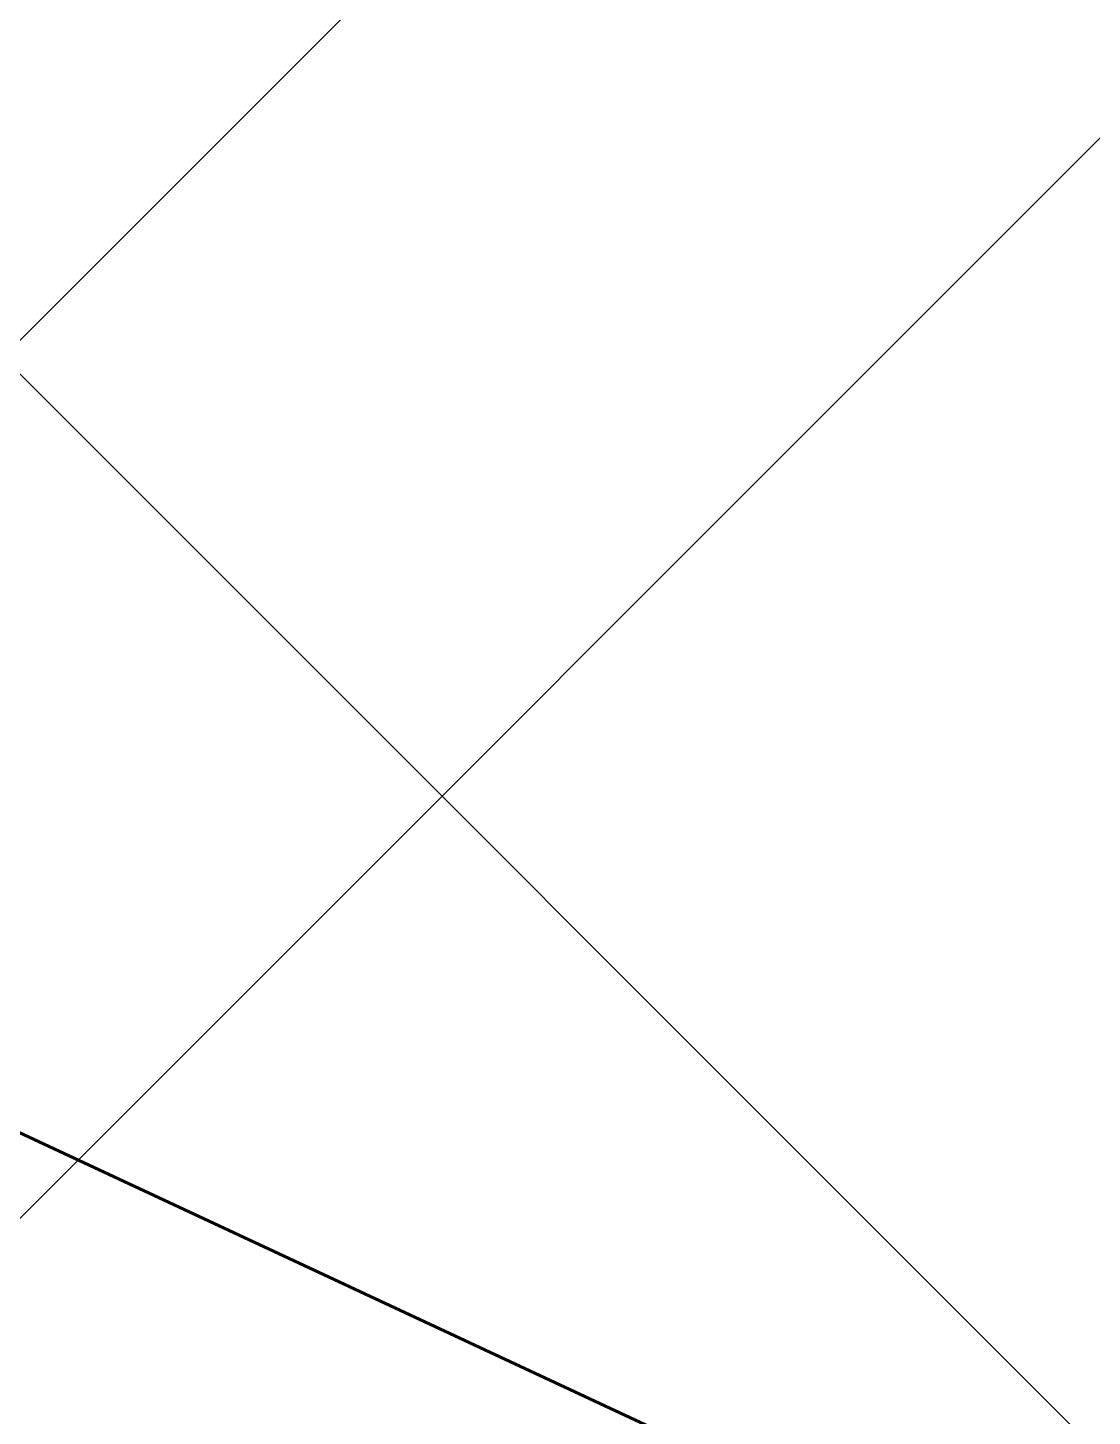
# Model space of a CAD drawing. Header units: millimetres. Extents: x -164500 to 426394, y -23753 to 102118.
# Drawn here: x 107598 to 108023, y 6488 to 7042 of the extents above; entities that cross this region are included whole.
import ezdxf

# ---------------------------------------------------------------- set-up
doc = ezdxf.new("R2010")
doc.units = ezdxf.units.MM
for name, color, linetype, lineweight in [('0) шлифовка', 5, 'Continuous', 60), ('5.2) Л-1 Линолеум', 100, 'Continuous', 30), ('7.1) НЗ Стяжка на теплый пол', 160, 'Continuous', 30)]:
    doc.layers.add(name, color=color, linetype=linetype, lineweight=lineweight)
doc.layers.add('2) защита вин плитк', color=6, linetype='Continuous')
doc.layers.add('3.2.1) Нал-ой пол 4 вып', color=3, linetype='Continuous')

msp = doc.modelspace()

# ---------------------------------------------------------------- hatches: boundary and pattern name
at = {"layer": '0) шлифовка', "true_color": 0x2776bb}
h = msp.add_hatch(dxfattribs=at)
h.set_pattern_fill('ANSI31', color=152, scale=222, angle=110)
h.paths.add_polyline_path([(109674.038, 10121.05), (107435.702, 10126.305), (107435.702, 2344.938), (107858.702, 2344.938), (107858.702, 2351.938), (107928.702, 2351.938), (107973.702, 2343.938), (107973.702, 2313.938), (107963.702, 2263.938), (107928.702, 2263.938), (107928.702, 2255.938), (107858.702, 2255.938), (107515.702, 2262.938), (107515.702, 2228.095), (109613.702, 2223.17), (109613.702, 2262.938), (109368.702, 2262.938), (109368.702, 2255.938), (109298.702, 2255.938), (109263.702, 2263.938), (109263.702, 2313.938), (109253.702, 2313.938), (109253.702, 2343.938), (109298.702, 2343.938), (109298.702, 2351.938), (109368.702, 2351.938), (109655.787, 2346.13)])
at = {"layer": '2) защита вин плитк'}
h = msp.add_hatch(dxfattribs=at)
h.set_pattern_fill('ANSI31', color=256, scale=222)
h.paths.add_polyline_path([(109674.038, 10121.05), (107435.702, 10126.305), (107435.702, 2344.938), (107858.702, 2344.938), (107858.702, 2351.938), (107928.702, 2351.938), (107973.702, 2343.938), (107973.702, 2313.938), (107963.702, 2263.938), (107928.702, 2263.938), (107928.702, 2255.938), (107858.702, 2255.938), (107515.702, 2262.938), (107515.702, 2228.095), (109613.702, 2223.17), (109613.702, 2262.938), (109368.702, 2262.938), (109368.702, 2255.938), (109298.702, 2255.938), (109263.702, 2263.938), (109263.702, 2313.938), (109253.702, 2313.938), (109253.702, 2343.938), (109298.702, 2343.938), (109298.702, 2351.938), (109368.702, 2351.938), (109655.787, 2346.13)])
at = {"layer": '3.2.1) Нал-ой пол 4 вып'}
h = msp.add_hatch(dxfattribs=at)
h.set_pattern_fill('ANSI31', color=256, scale=300)
h.paths.add_polyline_path([(109674.038, 10148.887), (107435.702, 10154.141), (107435.702, 2372.774), (107858.702, 2372.774), (107858.702, 2379.774), (107928.702, 2379.774), (107973.702, 2371.774), (107973.702, 2341.774), (107963.702, 2291.774), (107928.702, 2291.774), (107928.702, 2283.774), (107858.702, 2283.774), (107515.702, 2290.774), (107515.702, 2255.932), (109613.702, 2251.007), (109613.702, 2290.774), (109368.702, 2290.774), (109368.702, 2283.774), (109298.702, 2283.774), (109263.702, 2291.774), (109263.702, 2341.774), (109253.702, 2341.774), (109253.702, 2371.774), (109298.702, 2371.774), (109298.702, 2379.774), (109368.702, 2379.774), (109655.787, 2373.966)])
at = {"layer": '5.2) Л-1 Линолеум'}
h = msp.add_hatch(dxfattribs=at)
h.set_pattern_fill('ANSI37', color=256, scale=300)
h.paths.add_polyline_path([(109674.038, 10148.887), (107435.702, 10154.141), (107435.702, 2372.774), (107858.702, 2372.774), (107858.702, 2379.774), (107928.702, 2379.774), (107973.702, 2371.774), (107973.702, 2341.774), (107963.702, 2291.774), (107928.702, 2291.774), (107928.702, 2283.774), (107858.702, 2283.774), (107515.702, 2290.774), (107515.702, 2255.932), (109613.702, 2251.007), (109613.702, 2290.774), (109368.702, 2290.774), (109368.702, 2283.774), (109298.702, 2283.774), (109263.702, 2291.774), (109263.702, 2341.774), (109253.702, 2341.774), (109253.702, 2371.774), (109298.702, 2371.774), (109298.702, 2379.774), (109368.702, 2379.774), (109655.787, 2373.966)])
at = {"layer": '7.1) НЗ Стяжка на теплый пол'}
h = msp.add_hatch(dxfattribs=at)
h.set_pattern_fill('ANSI31', color=256, scale=333)
h.paths.add_polyline_path([(109674.038, 10121.05), (107435.702, 10126.305), (107435.702, 2344.938), (107858.702, 2344.938), (107858.702, 2351.938), (107928.702, 2351.938), (107973.702, 2343.938), (107973.702, 2313.938), (107963.702, 2263.938), (107928.702, 2263.938), (107928.702, 2255.938), (107858.702, 2255.938), (107515.702, 2262.938), (107515.702, 2228.095), (109613.702, 2223.17), (109613.702, 2262.938), (109368.702, 2262.938), (109368.702, 2255.938), (109298.702, 2255.938), (109263.702, 2263.938), (109263.702, 2313.938), (109253.702, 2313.938), (109253.702, 2343.938), (109298.702, 2343.938), (109298.702, 2351.938), (109368.702, 2351.938), (109655.787, 2346.13)])

doc.saveas('drawing.dxf')
